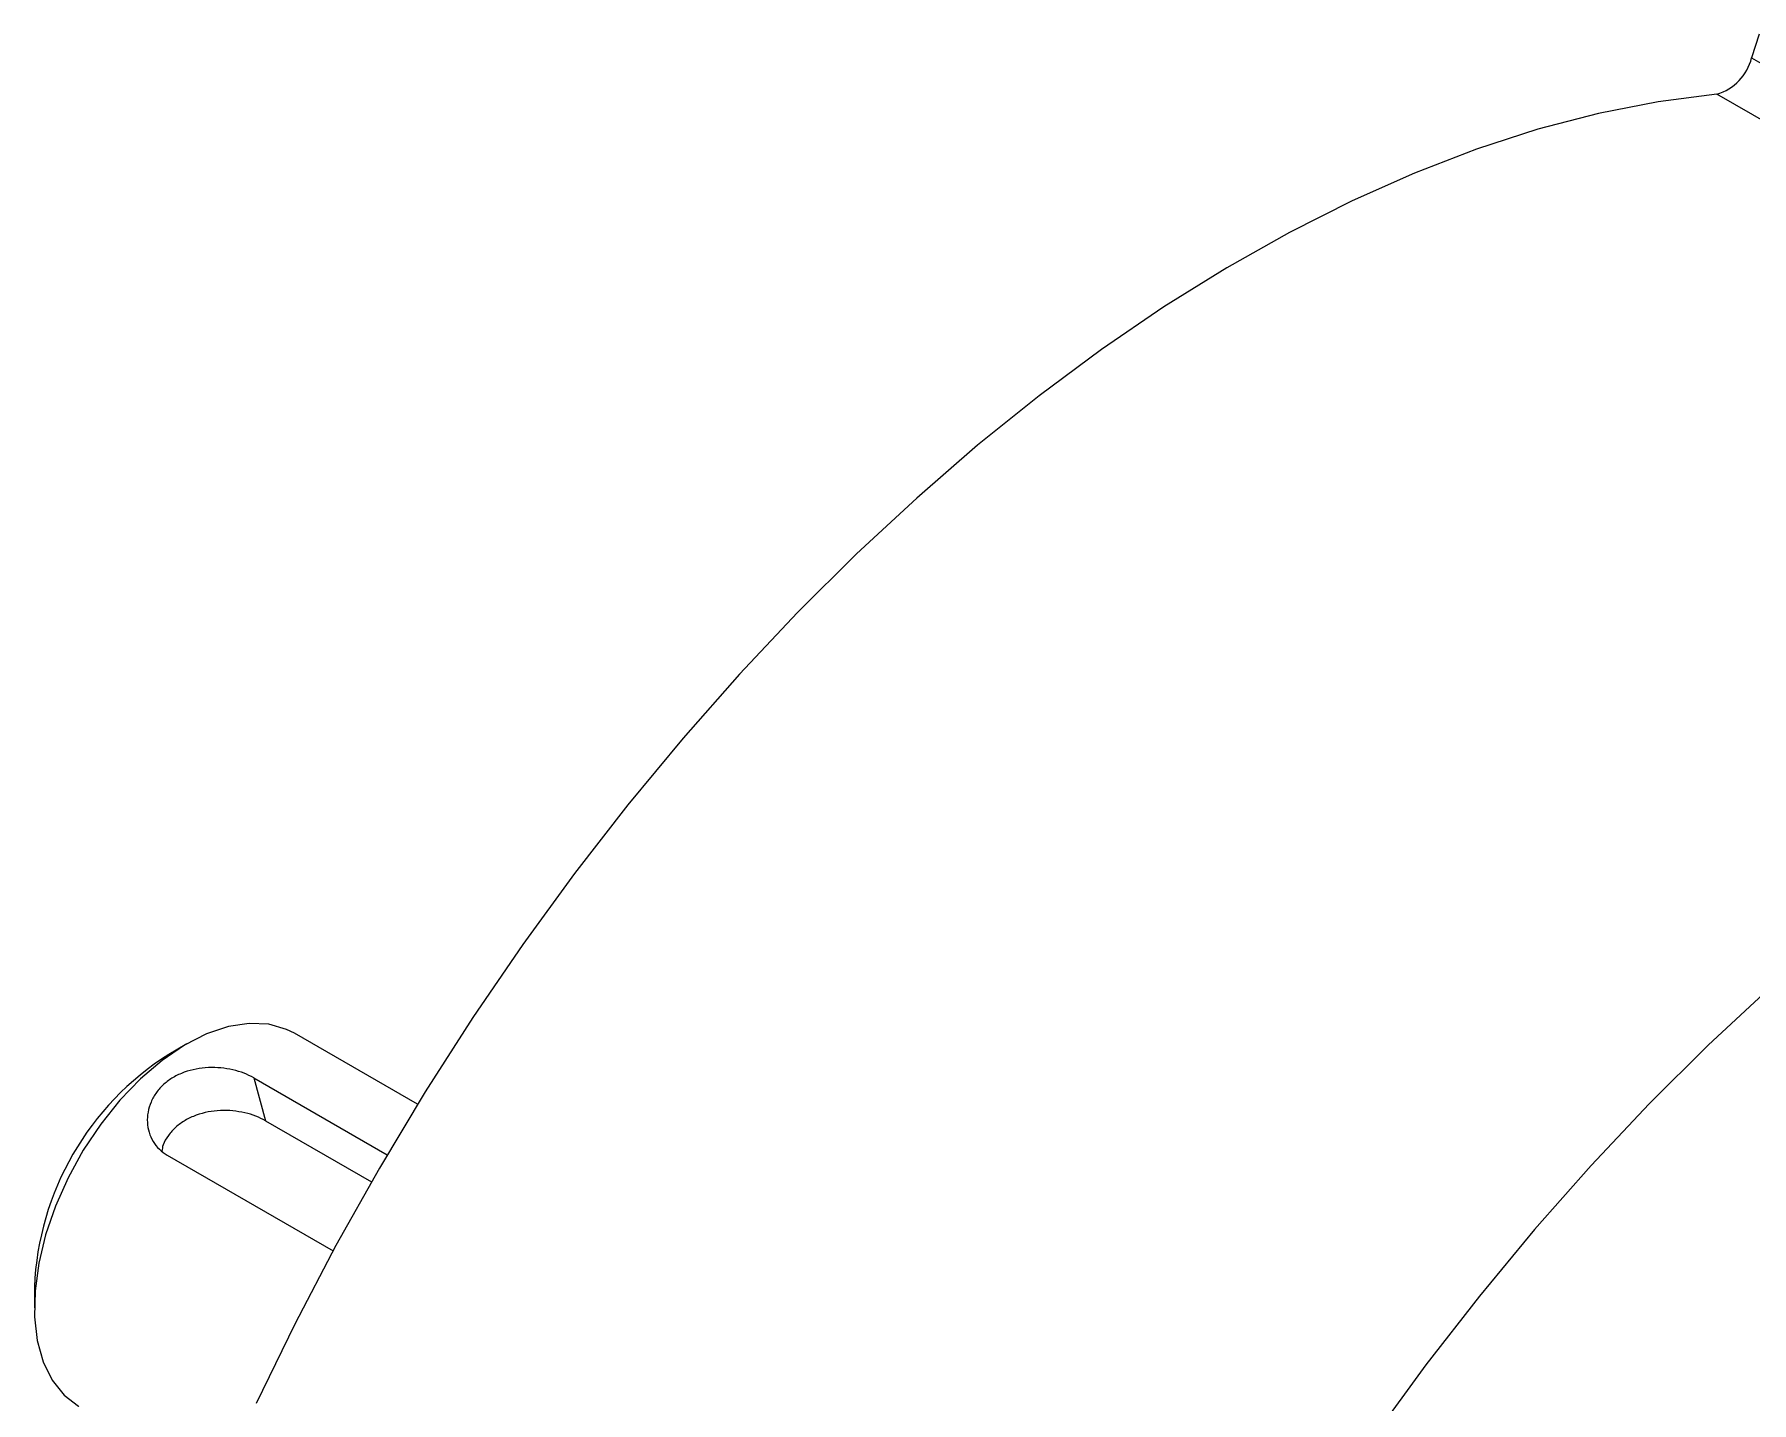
# Model space of a CAD drawing. Header units: millimetres. Extents: x 5847 to 9233, y 737 to 1578.
# Drawn here: x 8674.8 to 8803.3, y 1018 to 1120.4 of the extents above; entities that cross this region are included whole.
import ezdxf

# ---------------------------------------------------------------- set-up
doc = ezdxf.new("R2010")
doc.units = ezdxf.units.MM
doc.layers.get('0').update_dxf_attribs({"lineweight": 30})

msp = doc.modelspace()

# ---------------------------------------------------------------- linework, layer by layer
at = {"color": 7, "linetype": 'Continuous', "lineweight": 25}
for p, q in [((8803.807, 1120.401), (8803.256, 1118.644)), ((8803.256, 1118.644), (8866.957, 1081.87)), ((8864.343, 1079.156), (8800.643, 1115.93)), ((8686.176, 1044.837), (8684.836, 1044.062)), ((8703.44, 1040.323), (8694.238, 1045.636)), ((8691.188, 1042.306), (8701.171, 1036.543)), ((8691.188, 1042.306), (8692.085, 1039.093)), ((8692.085, 1039.093), (8699.999, 1034.524)), ((8684.727, 1036.505), (8697.123, 1029.349)), ((8674.779, 1026.642), (8674.779, 1025.094))]:
    msp.add_line(p, q, dxfattribs=at)
at = {"color": 7, "linetype": 'Continuous', "lineweight": 25, "flags": 128}
for points in [[(8800.643, 1115.93), (8796.261, 1115.359), (8791.798, 1114.48), (8787.266, 1113.296), (8782.677, 1111.808), (8778.042, 1110.022), (8773.374, 1107.942), (8768.684, 1105.573), (8763.986, 1102.922), (8759.291, 1099.996), (8754.612, 1096.801), (8749.961, 1093.347), (8745.35, 1089.643), (8740.791, 1085.698), (8736.297, 1081.522), (8731.878, 1077.127), (8727.546, 1072.524), (8723.314, 1067.725), (8719.191, 1062.742), (8715.189, 1057.59), (8711.318, 1052.28), (8707.588, 1046.827), (8704.009, 1041.246), (8700.591, 1035.55), (8697.342, 1029.755), (8694.27, 1023.876), (8691.385, 1017.928)], [(8864.343, 1079.156), (8859.961, 1078.586), (8855.499, 1077.707), (8850.967, 1076.522), (8846.377, 1075.035), (8841.742, 1073.249), (8837.074, 1071.169), (8832.385, 1068.8), (8827.686, 1066.149), (8822.992, 1063.222), (8818.313, 1060.028), (8813.662, 1056.574), (8809.051, 1052.869), (8804.492, 1048.924), (8799.997, 1044.749), (8795.578, 1040.354), (8791.247, 1035.751), (8787.014, 1030.951), (8782.892, 1025.969), (8778.89, 1020.816), (8775.019, 1015.506)], [(8694.238, 1045.636), (8693.656, 1045.926), (8692.324, 1046.309), (8690.861, 1046.379), (8689.298, 1046.136), (8687.668, 1045.585), (8686.007, 1044.737), (8684.349, 1043.611), (8682.73, 1042.231), (8681.185, 1040.625), (8679.746, 1038.829), (8678.444, 1036.88), (8677.308, 1034.82), (8676.36, 1032.694), (8675.621, 1030.545), (8675.108, 1028.421), (8674.83, 1026.366), (8674.794, 1024.424), (8675.001, 1022.637), (8675.446, 1021.042), (8676.12, 1019.674), (8677.009, 1018.562), (8678.092, 1017.729), (8678.119, 1017.713)]]:
    msp.add_lwpolyline(points, dxfattribs=at)
at = {"color": 7, "linetype": 'Continuous', "lineweight": 25}
for centre, radius, start, end in [((8799.616, 1119.534), 3.748, 285.8981, 346.25027), ((8696.457, 1025.741), 21.696, 122.38652, 177.61886)]:
    msp.add_arc(centre, radius, start, end, dxfattribs=at)
for points, knots in [([(8691.188, 1042.306), (8690.956, 1042.425), (8690.488, 1042.666), (8689.366, 1042.995), (8687.803, 1043.162), (8686.247, 1042.864), (8685.157, 1042.359), (8684.45, 1041.846), (8683.885, 1041.219), (8683.353, 1040.27), (8683.109, 1038.95), (8683.495, 1037.726), (8684.099, 1036.931), (8684.519, 1036.646), (8684.727, 1036.505)], [0, 0, 0, 0, 0.0621694, 0.1253392, 0.2499938, 0.3745339, 0.4376533, 0.499607, 0.5617454, 0.6249671, 0.7498254, 0.8744928, 0.937657, 1, 1, 1, 1]), ([(8692.085, 1039.093), (8691.85, 1039.213), (8691.379, 1039.454), (8690.258, 1039.783), (8688.699, 1039.948), (8687.144, 1039.653), (8686.058, 1039.145), (8685.342, 1038.634), (8684.795, 1038.003), (8684.393, 1037.388), (8684.343, 1036.97), (8684.324, 1036.811)], [0, 0, 0, 0, 0.0948553, 0.1892728, 0.3768003, 0.5645926, 0.6589394, 0.7530715, 0.8472118, 0.9416177, 1, 1, 1, 1])]:
    msp.add_open_spline(points, degree=3, knots=knots, dxfattribs=at)

doc.saveas('drawing.dxf')
